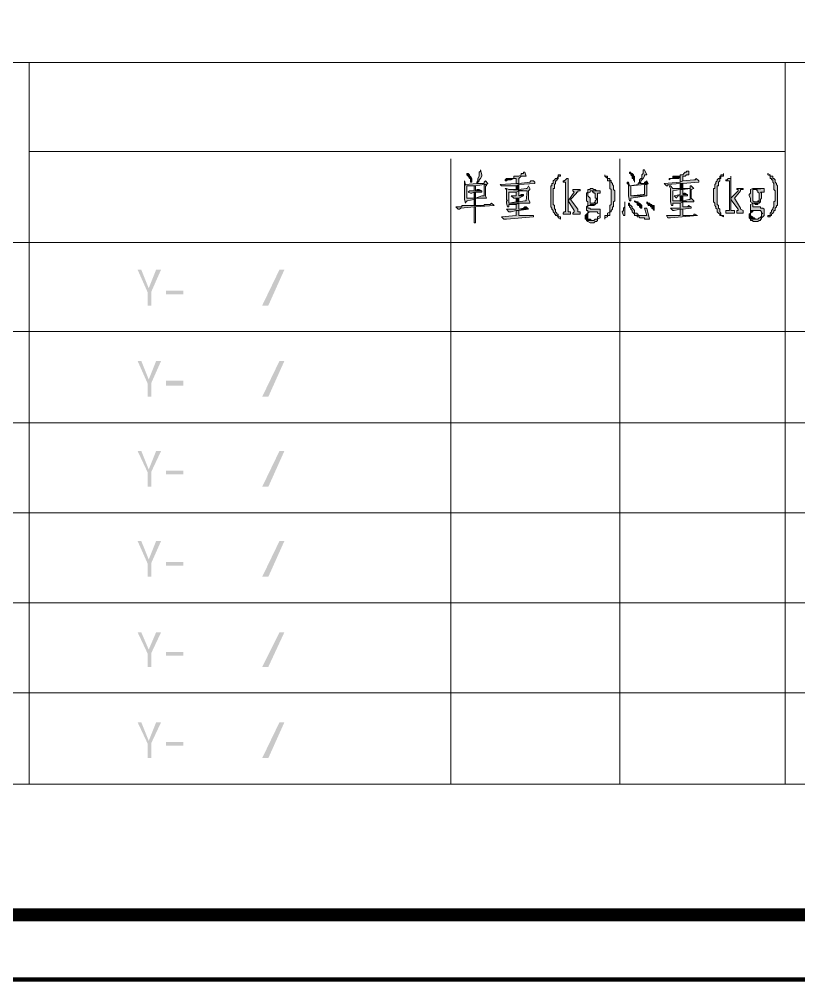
# Model space of a CAD drawing. Extents: x 457 to 4918, y -67 to 391.
# Drawn here: x 3066.5 to 3126.7, y -67.2 to 7.1 of the extents above; entities that cross this region are included whole.
import ezdxf

# ---------------------------------------------------------------- set-up
doc = ezdxf.new("R2010")
doc.units = 0
doc.header["$LTSCALE"] = 40
doc.header["$MEASUREMENT"] = 0
doc.layers.get('0').update_dxf_attribs({"linetype": 'CONTINUOUS'})
doc.layers.add('TK', color=1, linetype='CONTINUOUS')

msp = doc.modelspace()

# ---------------------------------------------------------------- hatches: boundary and pattern name
h = msp.add_hatch(color=0)
h.dxf.hatch_style = 2
h.paths.add_polyline_path([(3101.123, -4.818), (3101.027, -4.818), (3101.027, -4.913), (3101.123, -5.008), (3101.218, -5.199), (3101.313, -5.199), (3101.313, -5.484), (3101.408, -5.484), (3101.408, -5.389), (3101.408, -5.199), (3101.313, -5.008), (3101.218, -5.008), (3101.218, -4.913)])
h = msp.add_hatch(color=0)
h.dxf.hatch_style = 2
h.paths.add_polyline_path([(3102.075, -4.532), (3102.075, -4.627), (3101.98, -4.722), (3101.98, -5.008), (3101.885, -5.199), (3101.885, -5.389), (3101.789, -5.484), (3101.789, -5.58), (3101.885, -5.58), (3101.885, -5.484), (3101.98, -5.389), (3101.98, -5.294), (3102.075, -5.199), (3102.17, -5.008), (3102.17, -4.913)])
h = msp.add_hatch(color=0)
h.dxf.hatch_style = 2
h.paths.add_polyline_path([(3104.456, -5.199), (3104.361, -5.199), (3104.075, -5.199), (3103.98, -5.294), (3103.98, -5.389), (3104.075, -5.389), (3104.171, -5.294), (3104.456, -5.294), (3104.647, -5.199), (3104.837, -5.199)])
h = msp.add_hatch(color=0)
h.dxf.hatch_style = 2
h.paths.add_polyline_path([(3105.504, -4.722), (3105.409, -4.722), (3105.409, -4.818), (3105.218, -4.818), (3105.218, -4.913), (3105.028, -5.008), (3104.933, -5.008), (3104.837, -5.008), (3104.647, -5.008), (3104.647, -5.199), (3104.456, -5.199), (3104.837, -5.199), (3104.837, -5.58), (3105.028, -5.58), (3105.028, -5.199), (3105.218, -5.008), (3105.409, -5.008), (3105.599, -5.008)])
h = msp.add_hatch(color=0)
h.dxf.hatch_style = 2
h.paths.add_polyline_path([(3108.266, -4.913), (3108.076, -4.913), (3108.076, -5.008), (3107.981, -5.199), (3107.885, -5.199), (3107.79, -5.294), (3107.695, -5.389), (3107.695, -5.58), (3107.6, -5.58), (3107.6, -5.77), (3107.504, -5.77), (3107.504, -6.056), (3107.504, -6.151), (3107.504, -7.104), (3107.504, -7.199), (3107.504, -7.389), (3107.6, -7.485), (3107.6, -7.58), (3107.695, -7.675), (3107.695, -7.77), (3107.79, -7.866), (3107.79, -7.961), (3107.885, -7.961), (3107.885, -8.056), (3107.981, -8.056), (3108.076, -8.151), (3108.076, -8.247), (3108.266, -8.342), (3108.266, -8.151), (3108.076, -8.151), (3108.076, -8.056), (3108.076, -7.961), (3107.981, -7.961), (3107.981, -7.866), (3107.885, -7.77), (3107.885, -7.58), (3107.79, -7.58), (3107.79, -7.294), (3107.695, -7.199), (3107.695, -5.961), (3107.79, -5.961), (3107.79, -5.675), (3107.885, -5.58), (3107.885, -5.389), (3107.981, -5.389), (3107.981, -5.294), (3108.076, -5.199), (3108.076, -5.008), (3108.266, -5.008)])
h = msp.add_hatch(color=0)
h.dxf.hatch_style = 2
h.paths.add_polyline_path([(3108.838, -5.199), (3108.743, -5.199), (3108.647, -5.294), (3108.552, -5.389), (3108.457, -5.389), (3108.552, -5.484), (3108.647, -5.484), (3108.647, -7.77), (3108.552, -7.77), (3108.457, -7.866), (3108.457, -7.961), (3109.028, -7.961), (3109.028, -7.866), (3109.028, -7.77), (3108.838, -7.77), (3108.838, -7.675)])
h = msp.add_hatch(color=0)
h.dxf.hatch_style = 2
h.paths.add_polyline_path([(3111.695, -4.913), (3111.695, -5.008), (3111.886, -5.199), (3111.886, -5.389), (3112.076, -5.389), (3112.076, -5.484), (3112.076, -5.58), (3112.076, -5.961), (3112.172, -6.056), (3112.172, -7.199), (3112.076, -7.294), (3112.076, -7.58), (3112.076, -7.675), (3112.076, -7.77), (3111.886, -7.866), (3111.886, -7.961), (3111.886, -8.056), (3111.695, -8.056), (3111.695, -8.151), (3111.695, -8.342), (3111.695, -8.247), (3111.886, -8.151), (3111.886, -8.056), (3112.076, -8.056), (3112.076, -7.961), (3112.076, -7.77), (3112.172, -7.77), (3112.172, -7.675), (3112.267, -7.58), (3112.267, -7.389), (3112.362, -7.389), (3112.362, -7.008), (3112.457, -6.913), (3112.457, -6.151), (3112.362, -6.056), (3112.362, -5.77), (3112.267, -5.675), (3112.267, -5.58), (3112.172, -5.484), (3112.172, -5.389), (3112.076, -5.294), (3112.076, -5.199), (3111.886, -5.199), (3111.886, -5.008), (3111.695, -5.008)])
h = msp.add_hatch(color=0)
h.dxf.hatch_style = 2
h.paths.add_polyline_path([(3114.743, -4.532), (3114.648, -4.532), (3114.648, -4.818), (3114.553, -4.913), (3114.553, -5.199), (3114.458, -5.199), (3114.362, -5.294), (3114.362, -5.484), (3114.267, -5.58), (3114.267, -5.675), (3113.6, -5.77), (3113.505, -5.77), (3113.505, -6.532), (3113.6, -6.913), (3113.696, -6.913), (3113.696, -6.723), (3114.934, -6.532), (3113.696, -6.532), (3113.696, -5.77), (3114.743, -5.675), (3114.934, -5.675), (3115.029, -5.58), (3114.362, -5.58), (3114.458, -5.484), (3114.458, -5.389), (3114.553, -5.294), (3114.648, -5.199), (3114.743, -5.008), (3114.743, -4.913), (3114.934, -4.913)])
h = msp.add_hatch(color=0)
h.dxf.hatch_style = 2
h.paths.add_polyline_path([(3113.696, -4.722), (3113.6, -4.722), (3113.6, -4.818), (3113.696, -4.818), (3113.696, -4.913), (3113.791, -5.008), (3113.791, -5.199), (3113.886, -5.199), (3113.886, -5.294), (3113.981, -5.389), (3113.981, -5.484), (3113.981, -5.199), (3113.981, -5.008), (3113.886, -5.008), (3113.886, -4.913), (3113.791, -4.818), (3113.696, -4.818)])
h = msp.add_hatch(color=0)
h.dxf.hatch_style = 2
h.paths.add_polyline_path([(3118.744, -5.199), (3118.649, -5.294), (3118.553, -5.294), (3117.696, -5.389), (3117.506, -5.484), (3116.267, -5.58), (3116.458, -5.77), (3116.553, -5.77), (3116.553, -5.675), (3117.506, -5.58), (3117.696, -5.58), (3118.934, -5.484), (3118.934, -5.389)])
h = msp.add_hatch(color=0)
h.dxf.hatch_style = 2
h.paths.add_polyline_path([(3117.029, -5.008), (3116.934, -5.008), (3116.934, -5.199), (3116.648, -5.199), (3116.648, -5.294), (3116.744, -5.199), (3117.029, -5.199), (3117.125, -5.199), (3117.41, -5.199), (3117.506, -5.008)])
h = msp.add_hatch(color=0)
h.dxf.hatch_style = 2
h.paths.add_polyline_path([(3118.172, -4.627), (3117.982, -4.627), (3117.982, -4.722), (3117.887, -4.722), (3117.791, -4.818), (3117.696, -4.913), (3117.506, -4.913), (3117.506, -5.008), (3117.315, -5.008), (3117.22, -5.008), (3117.029, -5.008), (3117.506, -5.008), (3117.506, -5.484), (3117.696, -5.389), (3117.696, -5.008), (3117.791, -5.008), (3117.887, -5.008), (3117.982, -4.913), (3118.172, -4.913)])
h = msp.add_hatch(color=0)
h.dxf.hatch_style = 2
h.paths.add_polyline_path([(3120.839, -4.818), (3120.839, -4.913), (3120.649, -4.913), (3120.649, -5.008), (3120.554, -5.008), (3120.554, -5.199), (3120.458, -5.199), (3120.363, -5.294), (3120.363, -5.389), (3120.268, -5.484), (3120.268, -5.58), (3120.173, -5.675), (3120.173, -5.961), (3120.077, -5.961), (3120.077, -7.008), (3120.173, -7.104), (3120.173, -7.294), (3120.268, -7.389), (3120.268, -7.485), (3120.363, -7.58), (3120.363, -7.77), (3120.458, -7.866), (3120.554, -7.961), (3120.554, -8.056), (3120.649, -8.056), (3120.839, -8.151), (3120.839, -8.056), (3120.649, -8.056), (3120.649, -7.961), (3120.649, -7.866), (3120.554, -7.77), (3120.554, -7.58), (3120.458, -7.485), (3120.458, -7.294), (3120.363, -7.199), (3120.363, -5.77), (3120.458, -5.77), (3120.458, -5.484), (3120.554, -5.389), (3120.554, -5.199), (3120.649, -5.199), (3120.649, -5.008), (3120.839, -5.008), (3120.839, -4.913)])
h = msp.add_hatch(color=0)
h.dxf.hatch_style = 2
h.paths.add_polyline_path([(3121.411, -5.008), (3121.411, -5.199), (3121.316, -5.199), (3121.22, -5.199), (3121.125, -5.294), (3121.03, -5.294), (3121.22, -5.389), (3121.316, -5.389), (3121.316, -7.675), (3121.03, -7.675), (3121.03, -7.866), (3121.697, -7.866), (3121.697, -7.675), (3121.411, -7.675)])
h = msp.add_hatch(color=0)
h.dxf.hatch_style = 2
h.paths.add_polyline_path([(3124.268, -4.818), (3124.268, -4.913), (3124.459, -5.008), (3124.459, -5.199), (3124.554, -5.199), (3124.554, -5.294), (3124.649, -5.294), (3124.649, -5.484), (3124.745, -5.58), (3124.745, -6.056), (3124.84, -6.151), (3124.84, -6.913), (3124.745, -7.008), (3124.745, -7.389), (3124.649, -7.485), (3124.649, -7.58), (3124.554, -7.675), (3124.554, -7.77), (3124.459, -7.866), (3124.459, -7.961), (3124.459, -8.056), (3124.268, -8.056), (3124.268, -8.151), (3124.459, -8.151), (3124.459, -8.056), (3124.554, -8.056), (3124.554, -7.961), (3124.649, -7.866), (3124.745, -7.77), (3124.745, -7.675), (3124.84, -7.675), (3124.84, -7.485), (3124.935, -7.389), (3124.935, -7.294), (3125.03, -7.294), (3125.03, -6.723), (3125.03, -6.342), (3125.03, -6.246), (3125.03, -5.77), (3124.935, -5.675), (3124.935, -5.58), (3124.84, -5.484), (3124.84, -5.294), (3124.745, -5.199), (3124.649, -5.199), (3124.649, -5.008), (3124.554, -5.008), (3124.459, -5.008), (3124.459, -4.913)])
h = msp.add_hatch(color=0)
h.dxf.hatch_style = 2
h.paths.add_polyline_path([(3100.837, -5.389), (3100.837, -5.58), (3100.837, -5.675), (3100.837, -5.77), (3100.932, -5.675)])
h = msp.add_hatch(color=0)
h.dxf.hatch_style = 2
h.paths.add_polyline_path([(3102.456, -5.389), (3102.361, -5.484), (3102.361, -5.58), (3101.789, -5.58), (3100.932, -5.675), (3100.837, -5.77), (3100.837, -6.723), (3100.837, -6.818), (3100.932, -7.104), (3100.932, -7.008), (3101.027, -7.008), (3101.027, -6.913), (3101.599, -6.818), (3101.694, -6.723), (3101.027, -6.723), (3101.027, -5.77), (3101.599, -5.77), (3101.694, -5.77), (3102.361, -5.675), (3102.551, -5.675), (3102.647, -5.58)])
h = msp.add_hatch(color=0)
h.dxf.hatch_style = 2
h.paths.add_polyline_path([(3102.551, -5.675), (3102.361, -5.675), (3102.361, -6.532), (3102.17, -6.532), (3101.694, -6.723), (3101.599, -6.723), (3101.027, -6.723), (3101.694, -6.723), (3102.551, -6.723), (3102.456, -6.532), (3102.456, -5.77), (3102.551, -5.77)])
h = msp.add_hatch(color=0)
h.dxf.hatch_style = 2
h.paths.add_polyline_path([(3101.694, -5.77), (3101.599, -5.77), (3101.599, -6.151), (3101.218, -6.151), (3101.123, -6.246), (3101.313, -6.342), (3101.408, -6.342), (3101.599, -6.246), (3102.17, -6.246), (3102.17, -6.151), (3101.694, -6.151)])
h = msp.add_hatch(color=0)
h.dxf.hatch_style = 2
h.paths.add_polyline_path([(3106.171, -5.389), (3105.98, -5.389), (3105.885, -5.484), (3105.028, -5.58), (3104.837, -5.58), (3103.599, -5.675), (3103.694, -5.77), (3103.98, -5.77), (3104.837, -5.77), (3105.028, -5.675), (3106.266, -5.58), (3106.266, -5.484)])
h = msp.add_hatch(color=0)
h.dxf.hatch_style = 2
h.paths.add_polyline_path([(3105.79, -5.77), (3105.695, -5.961), (3105.599, -5.961), (3105.028, -6.056), (3104.266, -6.056), (3105.695, -6.151), (3105.599, -6.913), (3105.504, -6.913), (3105.028, -7.008), (3104.837, -7.008), (3104.266, -7.104), (3105.885, -7.104), (3105.885, -7.008), (3105.79, -6.818), (3105.79, -6.151), (3105.885, -6.056), (3105.885, -5.961)])
h = msp.add_hatch(color=0)
h.dxf.hatch_style = 2
h.paths.add_polyline_path([(3105.028, -5.675), (3104.837, -5.77), (3104.837, -6.056), (3105.028, -6.056)])
h = msp.add_hatch(color=0)
h.dxf.hatch_style = 2
h.paths.add_polyline_path([(3108.457, -5.389), (3108.457, -5.484), (3108.552, -5.484)])
h = msp.add_hatch(color=0)
h.dxf.hatch_style = 2
h.paths.add_polyline_path([(3113.505, -5.484), (3113.41, -5.484), (3113.41, -5.58), (3113.505, -5.675), (3113.505, -5.77), (3113.6, -5.77)])
h = msp.add_hatch(color=0)
h.dxf.hatch_style = 2
h.paths.add_polyline_path([(3114.934, -5.675), (3114.743, -5.675), (3114.743, -6.437), (3114.648, -6.437), (3113.696, -6.532), (3114.934, -6.532), (3114.934, -6.342), (3114.934, -5.77)])
h = msp.add_hatch(color=0)
h.dxf.hatch_style = 2
h.paths.add_polyline_path([(3114.934, -5.389), (3114.743, -5.484), (3114.743, -5.58), (3114.362, -5.58), (3115.029, -5.58)])
h = msp.add_hatch(color=0)
h.dxf.hatch_style = 2
h.paths.add_polyline_path([(3116.744, -5.77), (3116.648, -5.77), (3116.744, -5.961), (3116.744, -7.008), (3116.839, -7.294), (3116.934, -7.294), (3116.934, -7.104), (3117.506, -7.104), (3117.696, -7.008), (3118.553, -7.008), (3116.934, -6.913), (3116.934, -6.151), (3117.506, -6.056), (3117.696, -6.056), (3118.268, -5.961), (3116.934, -5.961)])
h = msp.add_hatch(color=0)
h.dxf.hatch_style = 2
h.paths.add_polyline_path([(3118.363, -5.77), (3118.268, -5.77), (3118.268, -5.961), (3117.696, -5.961), (3117.506, -5.961), (3116.934, -5.961), (3118.268, -5.961), (3118.268, -6.818), (3118.172, -6.818), (3117.696, -6.913), (3116.934, -6.913), (3118.553, -7.008), (3118.553, -6.913), (3118.363, -6.723), (3118.363, -6.532), (3118.363, -6.056), (3118.553, -5.961)])
h = msp.add_hatch(color=0)
h.dxf.hatch_style = 2
h.paths.add_polyline_path([(3117.696, -5.58), (3117.506, -5.58), (3117.506, -5.961), (3117.696, -5.961)])
h = msp.add_hatch(color=0)
h.dxf.hatch_style = 2
h.paths.add_polyline_path([(3121.03, -5.294), (3121.03, -5.389), (3121.22, -5.389)])
h = msp.add_hatch(color=0)
h.dxf.hatch_style = 2
h.paths.add_polyline_path([(3101.694, -6.246), (3101.599, -6.246), (3101.599, -6.723), (3101.694, -6.723)])
h = msp.add_hatch(color=0)
h.dxf.hatch_style = 2
h.paths.add_polyline_path([(3101.98, -6.056), (3101.789, -6.056), (3101.789, -6.151), (3101.694, -6.151), (3102.17, -6.151)])
h = msp.add_hatch(color=0)
h.dxf.hatch_style = 2
h.paths.add_polyline_path([(3104.075, -5.961), (3103.98, -5.961), (3104.075, -6.056), (3104.075, -6.818), (3104.171, -6.913), (3104.075, -6.913), (3104.075, -7.104), (3104.171, -7.389), (3104.266, -7.389), (3104.266, -7.199), (3104.837, -7.199), (3105.028, -7.104), (3105.885, -7.104), (3104.266, -7.104), (3104.266, -6.246), (3104.837, -6.246), (3105.028, -6.151), (3105.695, -6.151), (3104.266, -6.056)])
h = msp.add_hatch(color=0)
h.dxf.hatch_style = 2
h.paths.add_polyline_path([(3105.028, -6.151), (3104.837, -6.246), (3104.837, -6.532), (3104.456, -6.532), (3104.647, -6.723), (3104.742, -6.723), (3105.028, -6.723), (3105.409, -6.532), (3105.028, -6.532)])
h = msp.add_hatch(color=0)
h.dxf.hatch_style = 2
h.paths.add_polyline_path([(3105.409, -6.437), (3105.218, -6.437), (3105.028, -6.532), (3105.409, -6.532)])
h = msp.add_hatch(color=0)
h.dxf.hatch_style = 2
h.paths.add_polyline_path([(3109.79, -6.056), (3109.219, -6.056), (3109.219, -6.151), (3109.314, -6.246), (3108.838, -6.913), (3109.314, -7.675), (3109.314, -7.77), (3109.219, -7.866), (3109.219, -7.961), (3109.79, -7.961), (3109.79, -7.77), (3109.6, -7.77), (3109.6, -7.675), (3109.6, -7.58), (3109.028, -6.818), (3109.505, -6.342), (3109.505, -6.246), (3109.6, -6.246), (3109.6, -6.151), (3109.79, -6.151)])
h = msp.add_hatch(color=0)
h.dxf.hatch_style = 2
h.paths.add_polyline_path([(3110.743, -5.961), (3110.552, -5.961), (3110.552, -6.056), (3110.362, -6.056), (3110.362, -6.151), (3110.362, -6.246), (3110.267, -6.342), (3110.267, -6.913), (3110.362, -7.008), (3110.362, -7.104), (3110.362, -7.199), (3110.362, -7.294), (3110.267, -7.389), (3110.267, -7.485), (3110.267, -7.675), (3110.362, -7.675), (3110.362, -7.77), (3111.124, -7.77), (3111.124, -7.866), (3111.314, -7.961), (3111.314, -8.056), (3111.124, -8.151), (3111.124, -8.247), (3111.124, -8.342), (3110.933, -8.342), (3110.838, -8.437), (3110.267, -8.437), (3110.362, -8.532), (3110.552, -8.628), (3110.838, -8.628), (3110.933, -8.532), (3111.029, -8.532), (3111.124, -8.437), (3111.124, -8.342), (3111.314, -8.247), (3111.314, -7.675), (3111.314, -7.58), (3110.552, -7.58), (3110.552, -7.485), (3110.362, -7.485), (3110.362, -7.294), (3110.552, -7.294), (3110.552, -7.199), (3110.933, -7.199), (3111.029, -7.104), (3110.552, -7.104), (3110.552, -7.008), (3110.552, -6.913), (3110.552, -6.723), (3110.362, -6.532), (3110.362, -6.342), (3110.552, -6.246), (3110.552, -6.151), (3111.314, -6.151), (3111.029, -6.151), (3110.933, -6.056), (3110.838, -6.056)])
h = msp.add_hatch(color=0)
h.dxf.hatch_style = 2
h.paths.add_polyline_path([(3111.314, -6.151), (3110.552, -6.151), (3110.743, -6.151), (3110.743, -6.246), (3110.838, -6.246), (3110.838, -6.342), (3110.933, -6.342), (3110.933, -6.723), (3111.029, -6.723), (3111.029, -6.818), (3110.933, -6.913), (3110.933, -7.008), (3110.838, -7.104), (3110.648, -7.104), (3111.124, -7.104), (3111.124, -7.008), (3111.124, -6.913), (3111.124, -6.342), (3111.314, -6.342)])
h = msp.add_hatch(color=0)
h.dxf.hatch_style = 2
h.paths.add_polyline_path([(3117.696, -6.056), (3117.506, -6.056), (3117.506, -6.437), (3117.029, -6.532), (3117.22, -6.723), (3117.315, -6.532), (3117.696, -6.532), (3118.077, -6.532), (3118.077, -6.437), (3117.696, -6.437)])
h = msp.add_hatch(color=0)
h.dxf.hatch_style = 2
h.paths.add_polyline_path([(3117.506, -6.532), (3117.506, -6.913), (3117.696, -6.913), (3117.696, -6.532)])
h = msp.add_hatch(color=0)
h.dxf.hatch_style = 2
h.paths.add_polyline_path([(3117.887, -6.342), (3117.791, -6.342), (3117.791, -6.437), (3117.696, -6.437), (3118.077, -6.437)])
h = msp.add_hatch(color=0)
h.dxf.hatch_style = 2
h.paths.add_polyline_path([(3122.363, -5.961), (3121.887, -5.961), (3121.887, -6.056), (3121.982, -6.056), (3121.982, -6.151), (3121.411, -6.723), (3121.411, -6.818), (3121.982, -7.58), (3121.982, -7.675), (3121.887, -7.675), (3121.887, -7.866), (3122.363, -7.866), (3122.363, -7.675), (3122.173, -7.58), (3122.173, -7.485), (3121.697, -6.723), (3122.078, -6.246), (3122.173, -6.151), (3122.173, -6.056), (3122.363, -6.056)])
h = msp.add_hatch(color=0)
h.dxf.hatch_style = 2
h.paths.add_polyline_path([(3123.316, -5.961), (3123.125, -5.961), (3122.935, -6.056), (3122.935, -6.151), (3122.935, -6.342), (3122.84, -6.437), (3122.84, -6.532), (3122.935, -6.723), (3122.935, -6.913), (3122.935, -7.008), (3123.125, -7.104), (3122.935, -7.199), (3122.935, -7.294), (3122.935, -7.58), (3122.935, -7.675), (3123.697, -7.675), (3123.792, -7.77), (3123.792, -7.866), (3123.887, -7.866), (3123.792, -7.961), (3123.792, -8.151), (3123.697, -8.151), (3123.697, -8.247), (3123.602, -8.247), (3123.506, -8.342), (3122.935, -8.342), (3122.935, -8.437), (3123.125, -8.437), (3123.125, -8.532), (3123.506, -8.532), (3123.602, -8.437), (3123.697, -8.437), (3123.697, -8.342), (3123.792, -8.342), (3123.792, -8.247), (3123.887, -8.151), (3123.983, -8.056), (3123.983, -7.58), (3123.887, -7.485), (3123.697, -7.485), (3123.697, -7.389), (3123.125, -7.389), (3123.125, -7.294), (3123.125, -7.199), (3123.125, -7.104), (3123.602, -7.104), (3123.697, -7.008), (3123.221, -7.008), (3123.125, -6.913), (3123.125, -6.723), (3123.125, -6.532), (3123.125, -6.151), (3123.125, -6.056), (3123.221, -6.056), (3123.983, -5.961), (3123.506, -5.961), (3123.411, -5.961)])
h = msp.add_hatch(color=0)
h.dxf.hatch_style = 2
h.paths.add_polyline_path([(3123.983, -5.961), (3123.221, -6.056), (3123.411, -6.056), (3123.411, -6.151), (3123.506, -6.151), (3123.506, -6.246), (3123.602, -6.342), (3123.602, -6.913), (3123.506, -6.913), (3123.506, -7.008), (3123.316, -7.008), (3123.697, -7.008), (3123.697, -6.913), (3123.697, -6.818), (3123.792, -6.723), (3123.792, -6.342), (3123.697, -6.246), (3123.983, -6.246)])
h = msp.add_hatch(color=0)
h.dxf.hatch_style = 2
h.paths.add_polyline_path([(3102.932, -7.104), (3102.837, -7.199), (3102.361, -7.199), (3102.361, -7.294), (3101.599, -7.294), (3101.408, -7.294), (3100.646, -7.294), (3100.646, -7.389), (3100.17, -7.389), (3100.361, -7.58), (3100.456, -7.58), (3100.551, -7.485), (3101.599, -7.389), (3101.694, -7.389), (3103.123, -7.294)])
h = msp.add_hatch(color=0)
h.dxf.hatch_style = 2
h.paths.add_polyline_path([(3101.694, -6.723), (3101.599, -6.818), (3101.599, -7.294), (3101.694, -7.294)])
h = msp.add_hatch(color=0)
h.dxf.hatch_style = 2
h.paths.add_polyline_path([(3101.694, -7.389), (3101.599, -7.389), (3101.599, -8.247), (3101.599, -8.628), (3101.694, -8.628)])
h = msp.add_hatch(color=0)
h.dxf.hatch_style = 2
h.paths.add_polyline_path([(3105.028, -7.104), (3104.837, -7.199), (3104.837, -7.58), (3104.075, -7.58), (3104.266, -7.77), (3104.456, -7.77), (3104.837, -7.675), (3105.028, -7.675), (3105.79, -7.58), (3105.028, -7.58)])
h = msp.add_hatch(color=0)
h.dxf.hatch_style = 2
h.paths.add_polyline_path([(3104.837, -6.723), (3104.837, -7.008), (3105.028, -7.008), (3105.028, -6.723)])
h = msp.add_hatch(color=0)
h.dxf.hatch_style = 2
h.paths.add_polyline_path([(3105.599, -7.389), (3105.504, -7.389), (3105.409, -7.485), (3105.028, -7.58), (3105.79, -7.58)])
h = msp.add_hatch(color=0)
h.dxf.hatch_style = 2
h.paths.add_polyline_path([(3110.933, -7.199), (3110.552, -7.199), (3110.552, -7.294), (3110.838, -7.294)])
h = msp.add_hatch(color=0)
h.dxf.hatch_style = 2
h.paths.add_polyline_path([(3113.219, -7.008), (3113.219, -7.389), (3113.124, -7.485), (3113.124, -7.675), (3113.029, -7.77), (3113.124, -8.056), (3113.219, -8.056), (3113.219, -7.961), (3113.219, -7.866)])
h = msp.add_hatch(color=0)
h.dxf.hatch_style = 2
h.paths.add_polyline_path([(3113.6, -7.104), (3113.505, -7.104), (3113.505, -7.294), (3113.6, -7.294), (3113.6, -7.389), (3113.696, -7.485), (3113.696, -7.58), (3113.791, -7.675), (3113.791, -7.77), (3113.886, -7.866), (3113.981, -7.961), (3113.981, -8.056), (3114.172, -8.056), (3114.934, -8.056), (3114.553, -8.056), (3114.267, -8.056), (3114.267, -7.961), (3114.172, -7.961), (3114.172, -7.866), (3113.981, -7.866), (3113.981, -7.77), (3113.981, -7.675), (3113.886, -7.58), (3113.791, -7.485), (3113.791, -7.389), (3113.696, -7.294), (3113.6, -7.199)])
h = msp.add_hatch(color=0)
h.dxf.hatch_style = 2
h.paths.add_polyline_path([(3113.981, -6.913), (3113.981, -7.008), (3114.172, -7.104), (3114.172, -7.199), (3114.267, -7.294), (3114.362, -7.294), (3114.362, -7.389), (3114.458, -7.485), (3114.553, -7.485), (3114.553, -7.294), (3114.458, -7.199), (3114.362, -7.104), (3114.267, -7.104), (3114.267, -7.008), (3114.172, -7.008)])
h = msp.add_hatch(color=0)
h.dxf.hatch_style = 2
h.paths.add_polyline_path([(3114.934, -7.008), (3114.934, -7.104), (3115.029, -7.199), (3115.029, -7.294), (3115.124, -7.294), (3115.22, -7.294), (3115.22, -7.389), (3115.315, -7.389), (3115.315, -7.485), (3115.41, -7.58), (3115.505, -7.675), (3115.505, -7.294), (3115.41, -7.294), (3115.315, -7.294), (3115.315, -7.199), (3115.22, -7.199), (3115.124, -7.104), (3115.029, -7.104)])
h = msp.add_hatch(color=0)
h.dxf.hatch_style = 2
h.paths.add_polyline_path([(3117.696, -7.008), (3117.506, -7.104), (3117.506, -7.485), (3116.744, -7.485), (3116.934, -7.675), (3117.029, -7.675), (3117.506, -7.58), (3117.696, -7.58), (3118.363, -7.485), (3118.363, -7.389), (3117.696, -7.389)])
h = msp.add_hatch(color=0)
h.dxf.hatch_style = 2
h.paths.add_polyline_path([(3118.172, -7.294), (3118.077, -7.389), (3117.696, -7.389), (3118.363, -7.389)])
h = msp.add_hatch(color=0)
h.dxf.hatch_style = 2
h.paths.add_polyline_path([(3123.602, -7.104), (3123.125, -7.104), (3123.221, -7.104), (3123.316, -7.199), (3123.506, -7.199), (3123.506, -7.104)])
h = msp.add_hatch(color=0)
h.dxf.hatch_style = 2
h.paths.add_polyline_path([(3105.028, -7.675), (3104.837, -7.675), (3104.837, -8.056), (3103.694, -8.151), (3103.885, -8.342), (3104.075, -8.342), (3106.171, -8.151), (3106.171, -8.056), (3105.028, -8.056)])
h = msp.add_hatch(color=0)
h.dxf.hatch_style = 2
h.paths.add_polyline_path([(3105.98, -8.056), (3105.885, -8.056), (3105.028, -8.056), (3106.171, -8.056)])
h = msp.add_hatch(color=0)
h.dxf.hatch_style = 2
h.paths.add_polyline_path([(3110.362, -7.77), (3110.362, -7.866), (3110.267, -7.961), (3110.171, -8.056), (3110.171, -8.342), (3110.267, -8.342), (3110.267, -8.437), (3110.743, -8.437), (3110.648, -8.437), (3110.552, -8.342), (3110.362, -8.342), (3110.362, -8.247), (3110.362, -8.056), (3110.362, -7.961), (3110.362, -7.866), (3110.552, -7.77), (3111.029, -7.77)])
h = msp.add_hatch(color=0)
h.dxf.hatch_style = 2
h.paths.add_polyline_path([(3114.934, -7.485), (3114.743, -7.485), (3114.934, -8.056), (3114.172, -8.056), (3114.172, -8.151), (3114.362, -8.151), (3114.362, -8.247), (3114.743, -8.247), (3114.743, -8.342), (3115.124, -8.342)])
h = msp.add_hatch(color=0)
h.dxf.hatch_style = 2
h.paths.add_polyline_path([(3117.696, -7.58), (3117.506, -7.58), (3117.506, -8.056), (3116.458, -8.056), (3116.553, -8.247), (3116.744, -8.247), (3118.839, -8.056), (3117.696, -8.056)])
h = msp.add_hatch(color=0)
h.dxf.hatch_style = 2
h.paths.add_polyline_path([(3118.649, -7.961), (3118.553, -7.961), (3118.553, -8.056), (3117.696, -8.056), (3118.839, -8.056)])
h = msp.add_hatch(color=0)
h.dxf.hatch_style = 2
h.paths.add_polyline_path([(3122.935, -7.675), (3122.935, -7.77), (3122.935, -7.866), (3122.84, -7.961), (3122.84, -8.247), (3122.935, -8.342), (3123.411, -8.342), (3123.316, -8.342), (3123.221, -8.247), (3123.125, -8.247), (3123.125, -8.151), (3122.935, -8.056), (3122.935, -7.866), (3123.125, -7.77), (3123.125, -7.675), (3123.697, -7.675)])
h = msp.add_hatch(color=0)
h.dxf.hatch_style = 2
h.paths.add_polyline_path([(3076.453, -13.676), (3077.024, -12.247), (3077.405, -12.247), (3076.643, -13.962), (3076.643, -15.009), (3076.358, -15.009), (3076.358, -13.962), (3075.596, -12.247), (3075.881, -12.247)])
h = msp.add_hatch(color=0)
h.dxf.hatch_style = 2
h.paths.add_polyline_path([(3086.93, -12.247), (3085.692, -15.009), (3085.216, -15.009), (3086.549, -12.247)])
h = msp.add_hatch(color=0)
h.dxf.hatch_style = 2
h.paths.add_polyline_path([(3077.786, -13.866), (3077.786, -14.152), (3079.12, -14.152), (3079.12, -13.866)])
h = msp.add_hatch(color=0)
h.dxf.hatch_style = 2
h.paths.add_polyline_path([(3076.453, -20.724), (3077.024, -19.296), (3077.405, -19.296), (3076.643, -21.01), (3076.643, -22.058), (3076.358, -22.058), (3076.358, -21.01), (3075.596, -19.296), (3075.881, -19.296)])
h = msp.add_hatch(color=0)
h.dxf.hatch_style = 2
h.paths.add_polyline_path([(3086.93, -19.296), (3085.692, -22.058), (3085.216, -22.058), (3086.549, -19.296)])
h = msp.add_hatch(color=0)
h.dxf.hatch_style = 2
h.paths.add_polyline_path([(3077.786, -20.82), (3077.786, -21.201), (3079.12, -21.201), (3079.12, -20.82)])
h = msp.add_hatch(color=0)
h.dxf.hatch_style = 2
h.paths.add_polyline_path([(3076.453, -27.678), (3077.024, -26.249), (3077.405, -26.249), (3076.643, -27.868), (3076.643, -29.011), (3076.358, -29.011), (3076.358, -27.868), (3075.596, -26.249), (3075.881, -26.249)])
h = msp.add_hatch(color=0)
h.dxf.hatch_style = 2
h.paths.add_polyline_path([(3086.93, -26.249), (3085.692, -29.011), (3085.216, -29.011), (3086.549, -26.249)])
h = msp.add_hatch(color=0)
h.dxf.hatch_style = 2
h.paths.add_polyline_path([(3077.786, -27.773), (3077.786, -28.059), (3079.12, -28.059), (3079.12, -27.773)])
h = msp.add_hatch(color=0)
h.dxf.hatch_style = 2
h.paths.add_polyline_path([(3076.453, -34.631), (3077.024, -33.202), (3077.405, -33.202), (3076.643, -34.917), (3076.643, -35.964), (3076.358, -35.964), (3076.358, -34.917), (3075.596, -33.202), (3075.881, -33.202)])
h = msp.add_hatch(color=0)
h.dxf.hatch_style = 2
h.paths.add_polyline_path([(3086.93, -33.202), (3085.692, -35.964), (3085.216, -35.964), (3086.549, -33.202)])
h = msp.add_hatch(color=0)
h.dxf.hatch_style = 2
h.paths.add_polyline_path([(3077.786, -34.821), (3077.786, -35.107), (3079.12, -35.107), (3079.12, -34.821)])
h = msp.add_hatch(color=0)
h.dxf.hatch_style = 2
h.paths.add_polyline_path([(3076.453, -41.584), (3077.024, -40.251), (3077.405, -40.251), (3076.643, -41.87), (3076.643, -42.918), (3076.358, -42.918), (3076.358, -41.87), (3075.596, -40.251), (3075.881, -40.251)])
h = msp.add_hatch(color=0)
h.dxf.hatch_style = 2
h.paths.add_polyline_path([(3086.93, -40.251), (3085.692, -42.918), (3085.216, -42.918), (3086.549, -40.251)])
h = msp.add_hatch(color=0)
h.dxf.hatch_style = 2
h.paths.add_polyline_path([(3077.786, -41.775), (3077.786, -42.06), (3079.12, -42.06), (3079.12, -41.775)])
h = msp.add_hatch(color=0)
h.dxf.hatch_style = 2
h.paths.add_polyline_path([(3076.453, -48.633), (3077.024, -47.204), (3077.405, -47.204), (3076.643, -48.823), (3076.643, -49.966), (3076.358, -49.966), (3076.358, -48.823), (3075.596, -47.204), (3075.881, -47.204)])
h = msp.add_hatch(color=0)
h.dxf.hatch_style = 2
h.paths.add_polyline_path([(3086.93, -47.204), (3085.692, -49.966), (3085.216, -49.966), (3086.549, -47.204)])
h = msp.add_hatch(color=0)
h.dxf.hatch_style = 2
h.paths.add_polyline_path([(3077.786, -48.728), (3077.786, -49.014), (3079.12, -49.014), (3079.12, -48.728)])

# ---------------------------------------------------------------- linework, layer by layer
at = {"const_width": 0.35}
msp.add_lwpolyline([(2986.636, -67.063), (3406.636, -67.063), (3406.636, 229.937), (2986.636, 229.937)], close=True, dxfattribs=at)
at = {"color": 0, "lineweight": 5}
for points in [[(3067.214, -51.966), (3067.214, 3.755), (3038.924, 3.755)], [(3067.214, 3.755), (3148.843, 3.755)], [(3125.602, -3.103), (3067.214, -3.103)], [(3112.838, -51.966), (3112.838, -3.675)], [(3148.843, -10.152), (3030.828, -10.152)], [(3148.843, -17.01), (3030.828, -17.01)], [(3148.843, -24.058), (3030.828, -24.058)], [(3148.843, -31.011), (3030.828, -31.011)], [(3148.843, -37.965), (3030.828, -37.965)], [(3148.843, -44.918), (3038.924, -44.918), (3099.789, -44.918)], [(3148.843, -51.966), (3030.923, -51.966)]]:
    msp.add_lwpolyline(points, dxfattribs=at)
for points in [[(3101.123, -4.818), (3101.027, -4.818), (3101.027, -4.913), (3101.123, -5.008), (3101.218, -5.199), (3101.313, -5.199), (3101.313, -5.484), (3101.408, -5.484), (3101.408, -5.389), (3101.408, -5.199), (3101.313, -5.008), (3101.218, -5.008), (3101.218, -4.913)], [(3102.075, -4.532), (3102.075, -4.627), (3101.98, -4.722), (3101.98, -5.008), (3101.885, -5.199), (3101.885, -5.389), (3101.789, -5.484), (3101.789, -5.58), (3101.885, -5.58), (3101.885, -5.484), (3101.98, -5.389), (3101.98, -5.294), (3102.075, -5.199), (3102.17, -5.008), (3102.17, -4.913)], [(3104.456, -5.199), (3104.361, -5.199), (3104.075, -5.199), (3103.98, -5.294), (3103.98, -5.389), (3104.075, -5.389), (3104.171, -5.294), (3104.456, -5.294), (3104.647, -5.199), (3104.837, -5.199)], [(3105.504, -4.722), (3105.409, -4.722), (3105.409, -4.818), (3105.218, -4.818), (3105.218, -4.913), (3105.028, -5.008), (3104.933, -5.008), (3104.837, -5.008), (3104.647, -5.008), (3104.647, -5.199), (3104.456, -5.199), (3104.837, -5.199), (3104.837, -5.58), (3105.028, -5.58), (3105.028, -5.199), (3105.218, -5.008), (3105.409, -5.008), (3105.599, -5.008)], [(3108.266, -4.913), (3108.076, -4.913), (3108.076, -5.008), (3107.981, -5.199), (3107.885, -5.199), (3107.79, -5.294), (3107.695, -5.389), (3107.695, -5.58), (3107.6, -5.58), (3107.6, -5.77), (3107.504, -5.77), (3107.504, -6.056), (3107.504, -6.151), (3107.504, -7.104), (3107.504, -7.199), (3107.504, -7.389), (3107.6, -7.485), (3107.6, -7.58), (3107.695, -7.675), (3107.695, -7.77), (3107.79, -7.866), (3107.79, -7.961), (3107.885, -7.961), (3107.885, -8.056), (3107.981, -8.056), (3108.076, -8.151), (3108.076, -8.247), (3108.266, -8.342), (3108.266, -8.151), (3108.076, -8.151), (3108.076, -8.056), (3108.076, -7.961), (3107.981, -7.961), (3107.981, -7.866), (3107.885, -7.77), (3107.885, -7.58), (3107.79, -7.58), (3107.79, -7.294), (3107.695, -7.199), (3107.695, -5.961), (3107.79, -5.961), (3107.79, -5.675), (3107.885, -5.58), (3107.885, -5.389), (3107.981, -5.389), (3107.981, -5.294), (3108.076, -5.199), (3108.076, -5.008), (3108.266, -5.008)], [(3108.838, -5.199), (3108.743, -5.199), (3108.647, -5.294), (3108.552, -5.389), (3108.457, -5.389), (3108.552, -5.484), (3108.647, -5.484), (3108.647, -7.77), (3108.552, -7.77), (3108.457, -7.866), (3108.457, -7.961), (3109.028, -7.961), (3109.028, -7.866), (3109.028, -7.77), (3108.838, -7.77), (3108.838, -7.675)], [(3111.695, -4.913), (3111.695, -5.008), (3111.886, -5.199), (3111.886, -5.389), (3112.076, -5.389), (3112.076, -5.484), (3112.076, -5.58), (3112.076, -5.961), (3112.172, -6.056), (3112.172, -7.199), (3112.076, -7.294), (3112.076, -7.58), (3112.076, -7.675), (3112.076, -7.77), (3111.886, -7.866), (3111.886, -7.961), (3111.886, -8.056), (3111.695, -8.056), (3111.695, -8.151), (3111.695, -8.342), (3111.695, -8.247), (3111.886, -8.151), (3111.886, -8.056), (3112.076, -8.056), (3112.076, -7.961), (3112.076, -7.77), (3112.172, -7.77), (3112.172, -7.675), (3112.267, -7.58), (3112.267, -7.389), (3112.362, -7.389), (3112.362, -7.008), (3112.457, -6.913), (3112.457, -6.151), (3112.362, -6.056), (3112.362, -5.77), (3112.267, -5.675), (3112.267, -5.58), (3112.172, -5.484), (3112.172, -5.389), (3112.076, -5.294), (3112.076, -5.199), (3111.886, -5.199), (3111.886, -5.008), (3111.695, -5.008)], [(3114.743, -4.532), (3114.648, -4.532), (3114.648, -4.818), (3114.553, -4.913), (3114.553, -5.199), (3114.458, -5.199), (3114.362, -5.294), (3114.362, -5.484), (3114.267, -5.58), (3114.267, -5.675), (3113.6, -5.77), (3113.505, -5.77), (3113.505, -6.532), (3113.6, -6.913), (3113.696, -6.913), (3113.696, -6.723), (3114.934, -6.532), (3113.696, -6.532), (3113.696, -5.77), (3114.743, -5.675), (3114.934, -5.675), (3115.029, -5.58), (3114.362, -5.58), (3114.458, -5.484), (3114.458, -5.389), (3114.553, -5.294), (3114.648, -5.199), (3114.743, -5.008), (3114.743, -4.913), (3114.934, -4.913)], [(3113.696, -4.722), (3113.6, -4.722), (3113.6, -4.818), (3113.696, -4.818), (3113.696, -4.913), (3113.791, -5.008), (3113.791, -5.199), (3113.886, -5.199), (3113.886, -5.294), (3113.981, -5.389), (3113.981, -5.484), (3113.981, -5.199), (3113.981, -5.008), (3113.886, -5.008), (3113.886, -4.913), (3113.791, -4.818), (3113.696, -4.818)], [(3118.744, -5.199), (3118.649, -5.294), (3118.553, -5.294), (3117.696, -5.389), (3117.506, -5.484), (3116.267, -5.58), (3116.458, -5.77), (3116.553, -5.77), (3116.553, -5.675), (3117.506, -5.58), (3117.696, -5.58), (3118.934, -5.484), (3118.934, -5.389)], [(3117.029, -5.008), (3116.934, -5.008), (3116.934, -5.199), (3116.648, -5.199), (3116.648, -5.294), (3116.744, -5.199), (3117.029, -5.199), (3117.125, -5.199), (3117.41, -5.199), (3117.506, -5.008)], [(3118.172, -4.627), (3117.982, -4.627), (3117.982, -4.722), (3117.887, -4.722), (3117.791, -4.818), (3117.696, -4.913), (3117.506, -4.913), (3117.506, -5.008), (3117.315, -5.008), (3117.22, -5.008), (3117.029, -5.008), (3117.506, -5.008), (3117.506, -5.484), (3117.696, -5.389), (3117.696, -5.008), (3117.791, -5.008), (3117.887, -5.008), (3117.982, -4.913), (3118.172, -4.913)], [(3120.839, -4.818), (3120.839, -4.913), (3120.649, -4.913), (3120.649, -5.008), (3120.554, -5.008), (3120.554, -5.199), (3120.458, -5.199), (3120.363, -5.294), (3120.363, -5.389), (3120.268, -5.484), (3120.268, -5.58), (3120.173, -5.675), (3120.173, -5.961), (3120.077, -5.961), (3120.077, -7.008), (3120.173, -7.104), (3120.173, -7.294), (3120.268, -7.389), (3120.268, -7.485), (3120.363, -7.58), (3120.363, -7.77), (3120.458, -7.866), (3120.554, -7.961), (3120.554, -8.056), (3120.649, -8.056), (3120.839, -8.151), (3120.839, -8.056), (3120.649, -8.056), (3120.649, -7.961), (3120.649, -7.866), (3120.554, -7.77), (3120.554, -7.58), (3120.458, -7.485), (3120.458, -7.294), (3120.363, -7.199), (3120.363, -5.77), (3120.458, -5.77), (3120.458, -5.484), (3120.554, -5.389), (3120.554, -5.199), (3120.649, -5.199), (3120.649, -5.008), (3120.839, -5.008), (3120.839, -4.913)], [(3121.411, -5.008), (3121.411, -5.199), (3121.316, -5.199), (3121.22, -5.199), (3121.125, -5.294), (3121.03, -5.294), (3121.22, -5.389), (3121.316, -5.389), (3121.316, -7.675), (3121.03, -7.675), (3121.03, -7.866), (3121.697, -7.866), (3121.697, -7.675), (3121.411, -7.675)], [(3124.268, -4.818), (3124.268, -4.913), (3124.459, -5.008), (3124.459, -5.199), (3124.554, -5.199), (3124.554, -5.294), (3124.649, -5.294), (3124.649, -5.484), (3124.745, -5.58), (3124.745, -6.056), (3124.84, -6.151), (3124.84, -6.913), (3124.745, -7.008), (3124.745, -7.389), (3124.649, -7.485), (3124.649, -7.58), (3124.554, -7.675), (3124.554, -7.77), (3124.459, -7.866), (3124.459, -7.961), (3124.459, -8.056), (3124.268, -8.056), (3124.268, -8.151), (3124.459, -8.151), (3124.459, -8.056), (3124.554, -8.056), (3124.554, -7.961), (3124.649, -7.866), (3124.745, -7.77), (3124.745, -7.675), (3124.84, -7.675), (3124.84, -7.485), (3124.935, -7.389), (3124.935, -7.294), (3125.03, -7.294), (3125.03, -6.723), (3125.03, -6.342), (3125.03, -6.246), (3125.03, -5.77), (3124.935, -5.675), (3124.935, -5.58), (3124.84, -5.484), (3124.84, -5.294), (3124.745, -5.199), (3124.649, -5.199), (3124.649, -5.008), (3124.554, -5.008), (3124.459, -5.008), (3124.459, -4.913)], [(3100.837, -5.389), (3100.837, -5.58), (3100.837, -5.675), (3100.837, -5.77), (3100.932, -5.675)], [(3102.456, -5.389), (3102.361, -5.484), (3102.361, -5.58), (3101.789, -5.58), (3100.932, -5.675), (3100.837, -5.77), (3100.837, -6.723), (3100.837, -6.818), (3100.932, -7.104), (3100.932, -7.008), (3101.027, -7.008), (3101.027, -6.913), (3101.599, -6.818), (3101.694, -6.723), (3101.027, -6.723), (3101.027, -5.77), (3101.599, -5.77), (3101.694, -5.77), (3102.361, -5.675), (3102.551, -5.675), (3102.647, -5.58)], [(3102.551, -5.675), (3102.361, -5.675), (3102.361, -6.532), (3102.17, -6.532), (3101.694, -6.723), (3101.599, -6.723), (3101.027, -6.723), (3101.694, -6.723), (3102.551, -6.723), (3102.456, -6.532), (3102.456, -5.77), (3102.551, -5.77)], [(3101.694, -5.77), (3101.599, -5.77), (3101.599, -6.151), (3101.218, -6.151), (3101.123, -6.246), (3101.313, -6.342), (3101.408, -6.342), (3101.599, -6.246), (3102.17, -6.246), (3102.17, -6.151), (3101.694, -6.151)], [(3106.171, -5.389), (3105.98, -5.389), (3105.885, -5.484), (3105.028, -5.58), (3104.837, -5.58), (3103.599, -5.675), (3103.694, -5.77), (3103.98, -5.77), (3104.837, -5.77), (3105.028, -5.675), (3106.266, -5.58), (3106.266, -5.484)], [(3105.79, -5.77), (3105.695, -5.961), (3105.599, -5.961), (3105.028, -6.056), (3104.266, -6.056), (3105.695, -6.151), (3105.599, -6.913), (3105.504, -6.913), (3105.028, -7.008), (3104.837, -7.008), (3104.266, -7.104), (3105.885, -7.104), (3105.885, -7.008), (3105.79, -6.818), (3105.79, -6.151), (3105.885, -6.056), (3105.885, -5.961)], [(3105.028, -5.675), (3104.837, -5.77), (3104.837, -6.056), (3105.028, -6.056)], [(3108.457, -5.389), (3108.457, -5.484), (3108.552, -5.484)], [(3113.505, -5.484), (3113.41, -5.484), (3113.41, -5.58), (3113.505, -5.675), (3113.505, -5.77), (3113.6, -5.77)], [(3114.934, -5.675), (3114.743, -5.675), (3114.743, -6.437), (3114.648, -6.437), (3113.696, -6.532), (3114.934, -6.532), (3114.934, -6.342), (3114.934, -5.77)], [(3114.934, -5.389), (3114.743, -5.484), (3114.743, -5.58), (3114.362, -5.58), (3115.029, -5.58)], [(3116.744, -5.77), (3116.648, -5.77), (3116.744, -5.961), (3116.744, -7.008), (3116.839, -7.294), (3116.934, -7.294), (3116.934, -7.104), (3117.506, -7.104), (3117.696, -7.008), (3118.553, -7.008), (3116.934, -6.913), (3116.934, -6.151), (3117.506, -6.056), (3117.696, -6.056), (3118.268, -5.961), (3116.934, -5.961)], [(3118.363, -5.77), (3118.268, -5.77), (3118.268, -5.961), (3117.696, -5.961), (3117.506, -5.961), (3116.934, -5.961), (3118.268, -5.961), (3118.268, -6.818), (3118.172, -6.818), (3117.696, -6.913), (3116.934, -6.913), (3118.553, -7.008), (3118.553, -6.913), (3118.363, -6.723), (3118.363, -6.532), (3118.363, -6.056), (3118.553, -5.961)], [(3117.696, -5.58), (3117.506, -5.58), (3117.506, -5.961), (3117.696, -5.961)], [(3121.03, -5.294), (3121.03, -5.389), (3121.22, -5.389)], [(3101.694, -6.246), (3101.599, -6.246), (3101.599, -6.723), (3101.694, -6.723)], [(3101.98, -6.056), (3101.789, -6.056), (3101.789, -6.151), (3101.694, -6.151), (3102.17, -6.151)], [(3104.075, -5.961), (3103.98, -5.961), (3104.075, -6.056), (3104.075, -6.818), (3104.171, -6.913), (3104.075, -6.913), (3104.075, -7.104), (3104.171, -7.389), (3104.266, -7.389), (3104.266, -7.199), (3104.837, -7.199), (3105.028, -7.104), (3105.885, -7.104), (3104.266, -7.104), (3104.266, -6.246), (3104.837, -6.246), (3105.028, -6.151), (3105.695, -6.151), (3104.266, -6.056)], [(3105.028, -6.151), (3104.837, -6.246), (3104.837, -6.532), (3104.456, -6.532), (3104.647, -6.723), (3104.742, -6.723), (3105.028, -6.723), (3105.409, -6.532), (3105.028, -6.532)], [(3105.409, -6.437), (3105.218, -6.437), (3105.028, -6.532), (3105.409, -6.532)], [(3109.79, -6.056), (3109.219, -6.056), (3109.219, -6.151), (3109.314, -6.246), (3108.838, -6.913), (3109.314, -7.675), (3109.314, -7.77), (3109.219, -7.866), (3109.219, -7.961), (3109.79, -7.961), (3109.79, -7.77), (3109.6, -7.77), (3109.6, -7.675), (3109.6, -7.58), (3109.028, -6.818), (3109.505, -6.342), (3109.505, -6.246), (3109.6, -6.246), (3109.6, -6.151), (3109.79, -6.151)], [(3110.743, -5.961), (3110.552, -5.961), (3110.552, -6.056), (3110.362, -6.056), (3110.362, -6.151), (3110.362, -6.246), (3110.267, -6.342), (3110.267, -6.913), (3110.362, -7.008), (3110.362, -7.104), (3110.362, -7.199), (3110.362, -7.294), (3110.267, -7.389), (3110.267, -7.485), (3110.267, -7.675), (3110.362, -7.675), (3110.362, -7.77), (3111.124, -7.77), (3111.124, -7.866), (3111.314, -7.961), (3111.314, -8.056), (3111.124, -8.151), (3111.124, -8.247), (3111.124, -8.342), (3110.933, -8.342), (3110.838, -8.437), (3110.267, -8.437), (3110.362, -8.532), (3110.552, -8.628), (3110.838, -8.628), (3110.933, -8.532), (3111.029, -8.532), (3111.124, -8.437), (3111.124, -8.342), (3111.314, -8.247), (3111.314, -7.675), (3111.314, -7.58), (3110.552, -7.58), (3110.552, -7.485), (3110.362, -7.485), (3110.362, -7.294), (3110.552, -7.294), (3110.552, -7.199), (3110.933, -7.199), (3111.029, -7.104), (3110.552, -7.104), (3110.552, -7.008), (3110.552, -6.913), (3110.552, -6.723), (3110.362, -6.532), (3110.362, -6.342), (3110.552, -6.246), (3110.552, -6.151), (3111.314, -6.151), (3111.029, -6.151), (3110.933, -6.056), (3110.838, -6.056)], [(3111.314, -6.151), (3110.552, -6.151), (3110.743, -6.151), (3110.743, -6.246), (3110.838, -6.246), (3110.838, -6.342), (3110.933, -6.342), (3110.933, -6.723), (3111.029, -6.723), (3111.029, -6.818), (3110.933, -6.913), (3110.933, -7.008), (3110.838, -7.104), (3110.648, -7.104), (3111.124, -7.104), (3111.124, -7.008), (3111.124, -6.913), (3111.124, -6.342), (3111.314, -6.342)], [(3117.696, -6.056), (3117.506, -6.056), (3117.506, -6.437), (3117.029, -6.532), (3117.22, -6.723), (3117.315, -6.532), (3117.696, -6.532), (3118.077, -6.532), (3118.077, -6.437), (3117.696, -6.437)], [(3117.506, -6.532), (3117.506, -6.913), (3117.696, -6.913), (3117.696, -6.532)], [(3117.887, -6.342), (3117.791, -6.342), (3117.791, -6.437), (3117.696, -6.437), (3118.077, -6.437)], [(3122.363, -5.961), (3121.887, -5.961), (3121.887, -6.056), (3121.982, -6.056), (3121.982, -6.151), (3121.411, -6.723), (3121.411, -6.818), (3121.982, -7.58), (3121.982, -7.675), (3121.887, -7.675), (3121.887, -7.866), (3122.363, -7.866), (3122.363, -7.675), (3122.173, -7.58), (3122.173, -7.485), (3121.697, -6.723), (3122.078, -6.246), (3122.173, -6.151), (3122.173, -6.056), (3122.363, -6.056)], [(3123.316, -5.961), (3123.125, -5.961), (3122.935, -6.056), (3122.935, -6.151), (3122.935, -6.342), (3122.84, -6.437), (3122.84, -6.532), (3122.935, -6.723), (3122.935, -6.913), (3122.935, -7.008), (3123.125, -7.104), (3122.935, -7.199), (3122.935, -7.294), (3122.935, -7.58), (3122.935, -7.675), (3123.697, -7.675), (3123.792, -7.77), (3123.792, -7.866), (3123.887, -7.866), (3123.792, -7.961), (3123.792, -8.151), (3123.697, -8.151), (3123.697, -8.247), (3123.602, -8.247), (3123.506, -8.342), (3122.935, -8.342), (3122.935, -8.437), (3123.125, -8.437), (3123.125, -8.532), (3123.506, -8.532), (3123.602, -8.437), (3123.697, -8.437), (3123.697, -8.342), (3123.792, -8.342), (3123.792, -8.247), (3123.887, -8.151), (3123.983, -8.056), (3123.983, -7.58), (3123.887, -7.485), (3123.697, -7.485), (3123.697, -7.389), (3123.125, -7.389), (3123.125, -7.294), (3123.125, -7.199), (3123.125, -7.104), (3123.602, -7.104), (3123.697, -7.008), (3123.221, -7.008), (3123.125, -6.913), (3123.125, -6.723), (3123.125, -6.532), (3123.125, -6.151), (3123.125, -6.056), (3123.221, -6.056), (3123.983, -5.961), (3123.506, -5.961), (3123.411, -5.961)], [(3123.983, -5.961), (3123.221, -6.056), (3123.411, -6.056), (3123.411, -6.151), (3123.506, -6.151), (3123.506, -6.246), (3123.602, -6.342), (3123.602, -6.913), (3123.506, -6.913), (3123.506, -7.008), (3123.316, -7.008), (3123.697, -7.008), (3123.697, -6.913), (3123.697, -6.818), (3123.792, -6.723), (3123.792, -6.342), (3123.697, -6.246), (3123.983, -6.246)], [(3102.932, -7.104), (3102.837, -7.199), (3102.361, -7.199), (3102.361, -7.294), (3101.599, -7.294), (3101.408, -7.294), (3100.646, -7.294), (3100.646, -7.389), (3100.17, -7.389), (3100.361, -7.58), (3100.456, -7.58), (3100.551, -7.485), (3101.599, -7.389), (3101.694, -7.389), (3103.123, -7.294)], [(3101.694, -6.723), (3101.599, -6.818), (3101.599, -7.294), (3101.694, -7.294)], [(3101.694, -7.389), (3101.599, -7.389), (3101.599, -8.247), (3101.599, -8.628), (3101.694, -8.628)], [(3105.028, -7.104), (3104.837, -7.199), (3104.837, -7.58), (3104.075, -7.58), (3104.266, -7.77), (3104.456, -7.77), (3104.837, -7.675), (3105.028, -7.675), (3105.79, -7.58), (3105.028, -7.58)], [(3104.837, -6.723), (3104.837, -7.008), (3105.028, -7.008), (3105.028, -6.723)], [(3105.599, -7.389), (3105.504, -7.389), (3105.409, -7.485), (3105.028, -7.58), (3105.79, -7.58)], [(3110.933, -7.199), (3110.552, -7.199), (3110.552, -7.294), (3110.838, -7.294)], [(3113.219, -7.008), (3113.219, -7.389), (3113.124, -7.485), (3113.124, -7.675), (3113.029, -7.77), (3113.124, -8.056), (3113.219, -8.056), (3113.219, -7.961), (3113.219, -7.866)], [(3113.6, -7.104), (3113.505, -7.104), (3113.505, -7.294), (3113.6, -7.294), (3113.6, -7.389), (3113.696, -7.485), (3113.696, -7.58), (3113.791, -7.675), (3113.791, -7.77), (3113.886, -7.866), (3113.981, -7.961), (3113.981, -8.056), (3114.172, -8.056), (3114.934, -8.056), (3114.553, -8.056), (3114.267, -8.056), (3114.267, -7.961), (3114.172, -7.961), (3114.172, -7.866), (3113.981, -7.866), (3113.981, -7.77), (3113.981, -7.675), (3113.886, -7.58), (3113.791, -7.485), (3113.791, -7.389), (3113.696, -7.294), (3113.6, -7.199)], [(3113.981, -6.913), (3113.981, -7.008), (3114.172, -7.104), (3114.172, -7.199), (3114.267, -7.294), (3114.362, -7.294), (3114.362, -7.389), (3114.458, -7.485), (3114.553, -7.485), (3114.553, -7.294), (3114.458, -7.199), (3114.362, -7.104), (3114.267, -7.104), (3114.267, -7.008), (3114.172, -7.008)], [(3114.934, -7.008), (3114.934, -7.104), (3115.029, -7.199), (3115.029, -7.294), (3115.124, -7.294), (3115.22, -7.294), (3115.22, -7.389), (3115.315, -7.389), (3115.315, -7.485), (3115.41, -7.58), (3115.505, -7.675), (3115.505, -7.294), (3115.41, -7.294), (3115.315, -7.294), (3115.315, -7.199), (3115.22, -7.199), (3115.124, -7.104), (3115.029, -7.104)], [(3117.696, -7.008), (3117.506, -7.104), (3117.506, -7.485), (3116.744, -7.485), (3116.934, -7.675), (3117.029, -7.675), (3117.506, -7.58), (3117.696, -7.58), (3118.363, -7.485), (3118.363, -7.389), (3117.696, -7.389)], [(3118.172, -7.294), (3118.077, -7.389), (3117.696, -7.389), (3118.363, -7.389)], [(3123.602, -7.104), (3123.125, -7.104), (3123.221, -7.104), (3123.316, -7.199), (3123.506, -7.199), (3123.506, -7.104)], [(3105.028, -7.675), (3104.837, -7.675), (3104.837, -8.056), (3103.694, -8.151), (3103.885, -8.342), (3104.075, -8.342), (3106.171, -8.151), (3106.171, -8.056), (3105.028, -8.056)], [(3105.98, -8.056), (3105.885, -8.056), (3105.028, -8.056), (3106.171, -8.056)], [(3110.362, -7.77), (3110.362, -7.866), (3110.267, -7.961), (3110.171, -8.056), (3110.171, -8.342), (3110.267, -8.342), (3110.267, -8.437), (3110.743, -8.437), (3110.648, -8.437), (3110.552, -8.342), (3110.362, -8.342), (3110.362, -8.247), (3110.362, -8.056), (3110.362, -7.961), (3110.362, -7.866), (3110.552, -7.77), (3111.029, -7.77)], [(3114.934, -7.485), (3114.743, -7.485), (3114.934, -8.056), (3114.172, -8.056), (3114.172, -8.151), (3114.362, -8.151), (3114.362, -8.247), (3114.743, -8.247), (3114.743, -8.342), (3115.124, -8.342)], [(3117.696, -7.58), (3117.506, -7.58), (3117.506, -8.056), (3116.458, -8.056), (3116.553, -8.247), (3116.744, -8.247), (3118.839, -8.056), (3117.696, -8.056)], [(3118.649, -7.961), (3118.553, -7.961), (3118.553, -8.056), (3117.696, -8.056), (3118.839, -8.056)], [(3122.935, -7.675), (3122.935, -7.77), (3122.935, -7.866), (3122.84, -7.961), (3122.84, -8.247), (3122.935, -8.342), (3123.411, -8.342), (3123.316, -8.342), (3123.221, -8.247), (3123.125, -8.247), (3123.125, -8.151), (3122.935, -8.056), (3122.935, -7.866), (3123.125, -7.77), (3123.125, -7.675), (3123.697, -7.675)]]:
    msp.add_lwpolyline(points, close=True, dxfattribs=at)
for points in [[(3125.602, -51.966), (3125.602, -51.966), (3125.602, 3.755), (3125.602, 3.755)], [(3099.789, -51.966), (3099.789, -51.966), (3099.789, -3.675), (3099.789, -3.675)], [(3099.789, -37.965), (3099.789, -37.965), (3099.789, -10.152), (3099.789, -10.152)], [(3112.838, -37.965), (3112.838, -37.965), (3112.838, -31.011), (3112.838, -31.011)]]:
    msp.add_open_spline(points, degree=3, dxfattribs=at)
at = {"layer": 'TK', "const_width": 1}
msp.add_lwpolyline([(3011.636, -62.063), (3401.636, -62.063), (3401.636, 224.937), (3011.636, 224.937)], close=True, dxfattribs=at)

doc.saveas('drawing.dxf')
